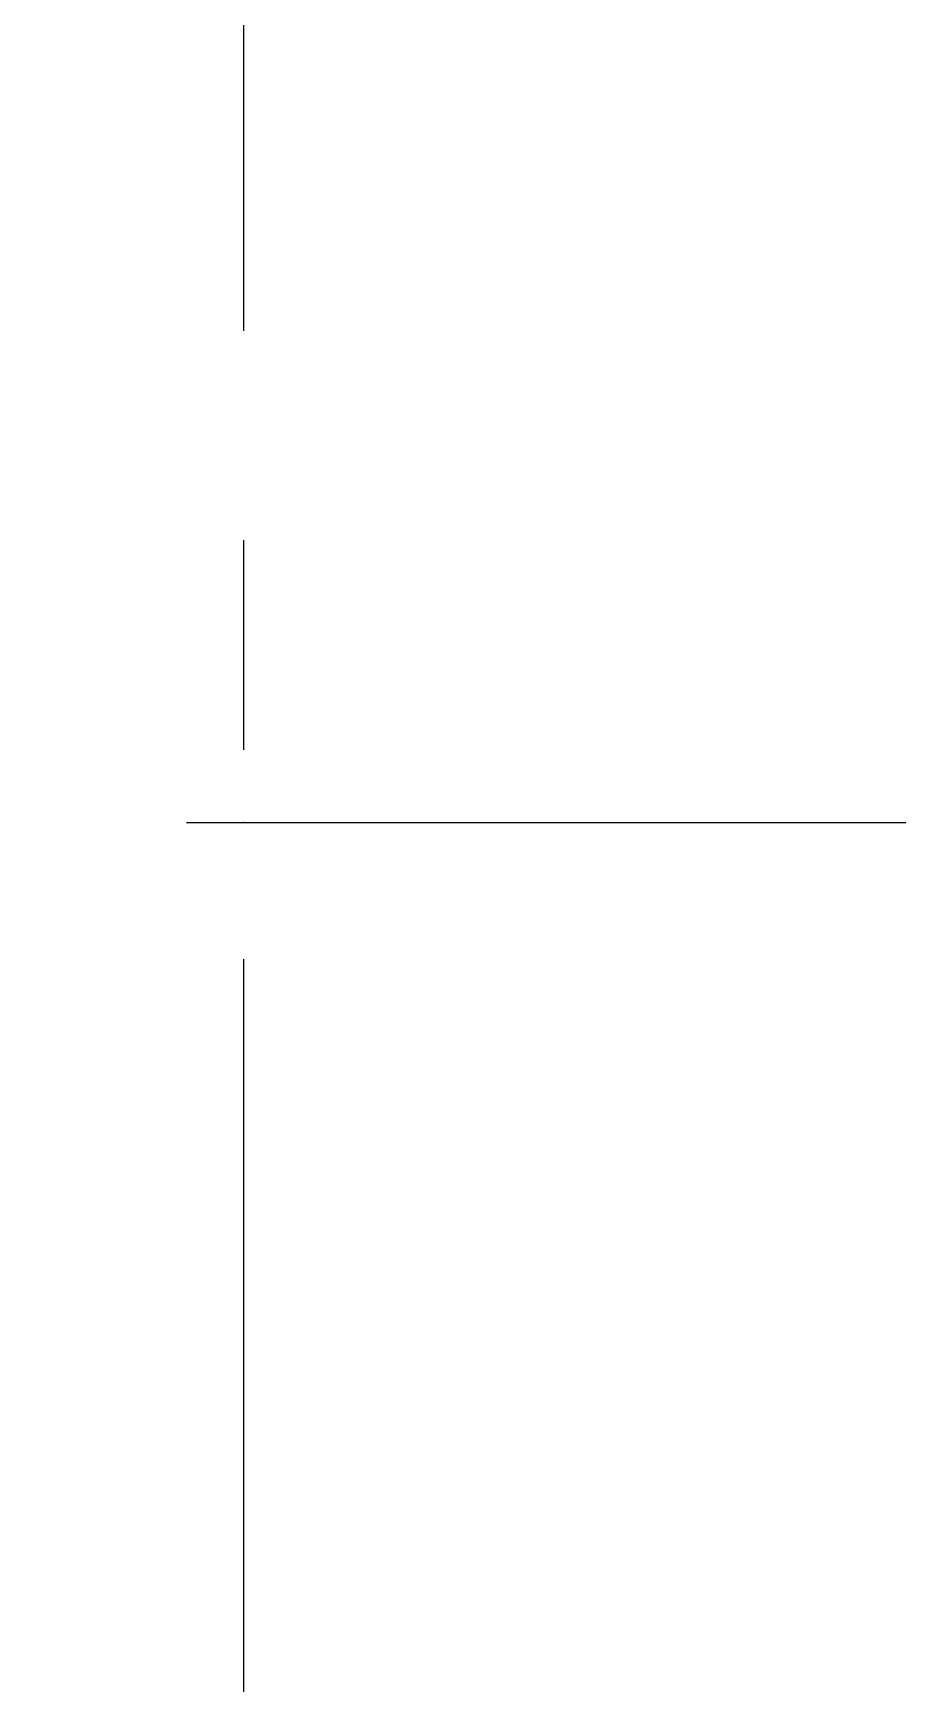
# Model space of a CAD drawing. Header units: millimetres. Extents: x 652937 to 1670132, y 1473552 to 2851037.
# Drawn here: x 720763 to 722053, y 1508687 to 1511150 of the extents above; entities that cross this region are included whole.
import ezdxf
from ezdxf.enums import TextEntityAlignment as Align

# ---------------------------------------------------------------- set-up
doc = ezdxf.new("R2010")
doc.units = ezdxf.units.MM
doc.linetypes.add('HIDDEN', pattern=[0.375, 0.25, -0.125])
doc.linetypes.add('TA_GL_005.00000', pattern=[13.75, 5, -1.25, 1.25, -1.25, 5])
doc.layers.add('000 - 0_SYM_DWG_GRID-BUBBLE_MAIN_COLOR_1', color=7, linetype='Continuous')
doc.layers.add('000 - 0_SYM_DWG_GRIDLINE_MAIN_COLOR_251', color=7, linetype='Continuous')
doc.layers.add('A-010-D_DIM', color=7, linetype='Continuous', lineweight=9)
doc.layers.add('A-WALL', color=7, linetype='Continuous', lineweight=25)
doc.styles.add('Arial', font='arial.ttf')
doc.styles.add('Arial_4', font='arial.ttf', dxfattribs={"height": 300})
doc.styles.add('TA', font='', dxfattribs={"height": 4.5})
doc.styles.get('TA').set_extended_font_data('Cordia New')
doc.dimstyles.new('ACM-DIM-3_0_C-T', dxfattribs={"dimscale": 304.8, "dimtxt": 306.07782, "dimasz": 0.492126, "dimexe": 0.328084, "dimexo": 0.0625, "dimgap": 0.164042, "dimtad": 0, "dimjust": 2, "dimdec": 0, "dimzin": 0, "dimdsep": 46, "dimtxsty": 'Arial_4', "dimblk1": 'DOTBLANK', "dimblk2": 'OBLIQUE', "dimsah": 1, "dimcen": 0.09, "dimdle": 0.656168, "dimclrd": 7, "dimclre": 7, "dimclrt": 7, "dimadec": 8, "dimazin": 0, "dimtfac": 1, "dimtdec": 4, "dimtix": 1, "dimtmove": 2, "dimatfit": 3, "dimfxl": 1.312336, "dimfxlon": 1, "dimtvp": 1, "dimtolj": 1, "dimtzin": 0, "dimarcsym": 2})

# ---------------------------------------------------------------- blocks, each defined once
blk = doc.blocks.new('*D35')
at = {"layer": 'Defpoints', "color": 7, "transparency": 16777216}
for p in [(275108, -53633.6), (275108, -53633.6), (275108, -53775.1)]:
    blk.add_point(p, dxfattribs=at)
blk = doc.blocks.new('_DotBlank')
at = {"color": 7, "linetype": 'ByBlock', "lineweight": -2}
blk.add_line((-0.5, 0), (-1, 0), dxfattribs=at)
blk.add_circle((0, 0), 0.5, dxfattribs=at)
blk = doc.blocks.new('_None')
blk = doc.blocks.new('_Oblique')
at = {"color": 7, "linetype": 'ByBlock', "lineweight": -2}
blk.add_line((-0.5, -0.5), (0.5, 0.5), dxfattribs=at)
blk = doc.blocks.new('*U9146')
at = {"layer": '000 - 0_SYM_DWG_GRIDLINE_MAIN_COLOR_251', "color": 7, "linetype": 'ByBlock', "ltscale": 5}
blk.add_line((30, 0), (-372.229, 0), dxfattribs=at)
at = {"color": 7, "style": 'TA', "flags": 1}
blk.add_attdef('LOCATION', (6, -6), '', height=4.5, rotation=270, dxfattribs=at)
at = {"layer": '000 - 0_SYM_DWG_GRID-BUBBLE_MAIN_COLOR_1', "color": 7, "style": 'Arial'}
blk.add_attdef('GRID-HEAD', text='', height=4, rotation=270, dxfattribs=at).set_placement((56.875, 0), align=Align.MIDDLE_CENTER)
blk = doc.blocks.new('*U9152')
at = {"layer": '000 - 0_SYM_DWG_GRIDLINE_MAIN_COLOR_251', "color": 7, "linetype": 'ByBlock', "ltscale": 5}
blk.add_line((30, 0), (-526.696, 0), dxfattribs=at)
at = {"layer": '000 - 0_SYM_DWG_GRIDLINE_MAIN_COLOR_251', "color": 7}
blk.add_point((-496.696, 0), dxfattribs=at)
at = {"color": 7, "style": 'TA', "flags": 1}
blk.add_attdef('LOCATION', (6, -6), '', height=4.5, rotation=270, dxfattribs=at)
at = {"layer": '000 - 0_SYM_DWG_GRID-BUBBLE_MAIN_COLOR_1', "color": 7, "style": 'Arial'}
blk.add_attdef('GRID-HEAD', text='', height=4, rotation=270, dxfattribs=at).set_placement((98.128, 0), align=Align.MIDDLE_CENTER)
blk = doc.blocks.new('W-1-PP18-ST_ENT3_REV02_20260413-040446_PP18_ENT_3_Y_DIMS')
at = {"layer": '000 - 0_SYM_DWG_GRIDLINE_MAIN_COLOR_251', "color": 7, "linetype": 'TA_GL_005.00000'}
for name, p, xscale, yscale, zscale, rotation in [('*U9146', (20750, 1155.8), 50.00000000000017, 50.00000000000017, 50.00000000000017, 90), ('*U9152', (-4084.8, -14640), 50.00000000000004, 50.00000000000004, 50.00000000000004, 180)]:
    blk.add_blockref(name, p, dxfattribs=dict(at, xscale=xscale, yscale=yscale, zscale=zscale, rotation=rotation))
blk = doc.blocks.new('1')
at = {"layer": 'A-010-D_DIM', "color": 7}
dim = blk.add_linear_dim(base=(275108, -53775.1), p1=(275108, -53633.6), p2=(275108, -53633.6), angle=359.9998, text=' ', dimstyle='ACM-DIM-3_0_C-T', override={"dimpost": '<>', "dimblk": 'None', "dimse1": 1, "dimse2": 1, "dimsd1": 1, "dimsd2": 1, "dimclrd": 7, "dimclre": 7, "dimclrt": 7, "dimfxl": 0}, dxfattribs=at)
dim.commit()
dim.dimension.update_dxf_attribs({"geometry": '*D35', "text_midpoint": (275108, -53775.1)})
blk = doc.blocks.new('W-1-PP18-ST_ENT3_REV02_20260413-050421_PP18_ENT3_MAIN_PLAN')
at = {"color": 7}
blk.add_blockref('W-1-PP18-ST_ENT3_REV02_20260413-040446_PP18_ENT_3_Y_DIMS', (0, 0), dxfattribs=at)
at = {"layer": 'A-WALL', "color": 7, "linetype": 'HIDDEN', "lineweight": 13, "ltscale": 8, "rotation": 90}
blk.add_blockref('1', (-32168, -289748.1), dxfattribs=at)

msp = doc.modelspace()

# ---------------------------------------------------------------- block references
at = {"color": 7}
msp.add_blockref('W-1-PP18-ST_ENT3_REV02_20260413-050421_PP18_ENT3_MAIN_PLAN', (700327.4222, 1524612.6223), dxfattribs=at)

doc.saveas('drawing.dxf')
